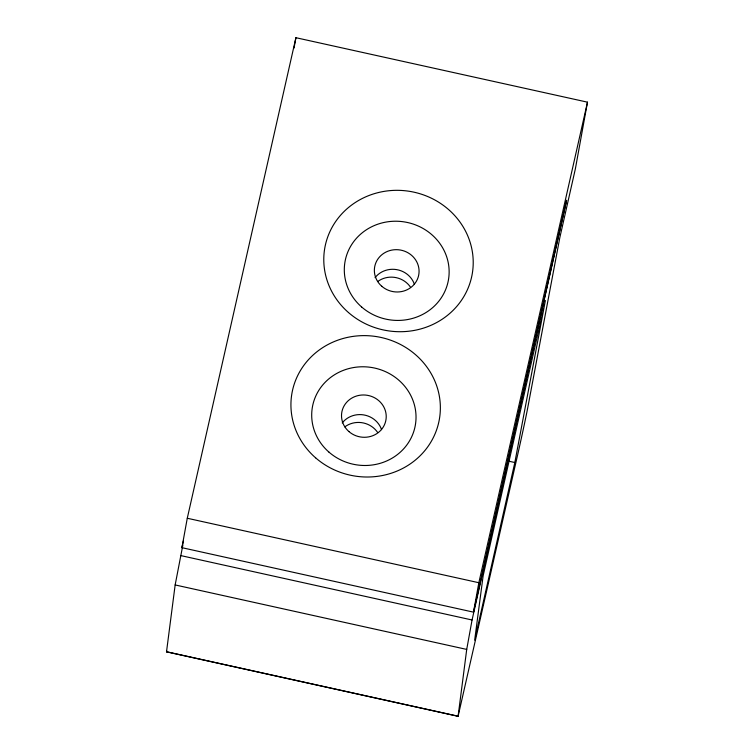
<?xml version="1.0" encoding="UTF-8"?>
<svg xmlns="http://www.w3.org/2000/svg" width="754" height="754" viewBox="0 0 754 754"><rect width="100%" height="100%" fill="white"/><g stroke="black" fill="none" stroke-linecap="round" stroke-linejoin="round"><path stroke-width="1.13" d="M458.083 716.3L466.717 649.42L472.061 619.995L566.612 200.244L473.493 612.144L181.921 547.677L187.275 518.252L295.917 37.7L587.489 102.167L575.368 168.858L559.845 237.51L527.64 408.253A40.725 0.547 -77.5 0 1 517.15 457.056L458.083 716.3L166.511 651.833L175.154 584.944L182.836 545.199M294.041 48.049L295.917 37.7M473.493 612.144L478.837 582.719L587.489 102.167M514.831 462.522L545.387 300.507L483.126 575.858L474.671 640.137L514.831 462.522L509.091 461.25M181.921 547.677L183.476 540.797M166.511 651.833L166.822 651.088M187.275 518.252L478.837 582.719M180.498 555.528L472.061 619.995M175.154 584.944L466.717 649.42M166.606 651.758L458.168 716.225M377.669 281.562A22.394 21.112 10.3 0 1 410.478 287.142M344.814 426.868A22.394 21.112 10.3 0 1 377.631 432.447M375.068 277.642A22.394 21.112 10.3 0 1 396.661 269.621A22.394 21.112 10.3 0 1 414.417 284.333M342.222 422.947A22.394 21.112 10.3 0 1 363.805 414.926A22.394 21.112 10.3 0 1 381.571 429.639M315.634 457.848A74.853 70.556 10.3 0 0 438.724 422.485A74.853 70.556 10.3 0 0 342.589 338.631A74.853 70.556 10.3 0 0 315.634 457.848M348.48 312.542A74.853 70.556 10.3 0 0 471.58 277.18A74.853 70.556 10.3 0 0 375.435 193.335A74.853 70.556 10.3 0 0 348.48 312.542M348.904 431.552A22.394 21.112 10.3 0 0 385.737 420.968A22.394 21.112 10.3 0 0 356.962 395.878A22.394 21.112 10.3 0 0 348.904 431.552M328.942 452.108A52.262 49.264 10.3 0 0 414.888 427.414A52.262 49.264 10.3 0 0 347.764 368.876A52.262 49.264 10.3 0 0 328.942 452.108M381.75 286.247A22.394 21.112 10.3 0 0 418.583 275.662A22.394 21.112 10.3 0 0 389.818 250.573A22.394 21.112 10.3 0 0 381.75 286.247M361.628 306.982A52.516 49.51 10.3 0 0 447.989 282.166A52.516 49.51 10.3 0 0 380.534 223.335A52.516 49.51 10.3 0 0 361.628 306.982"/></g></svg>
